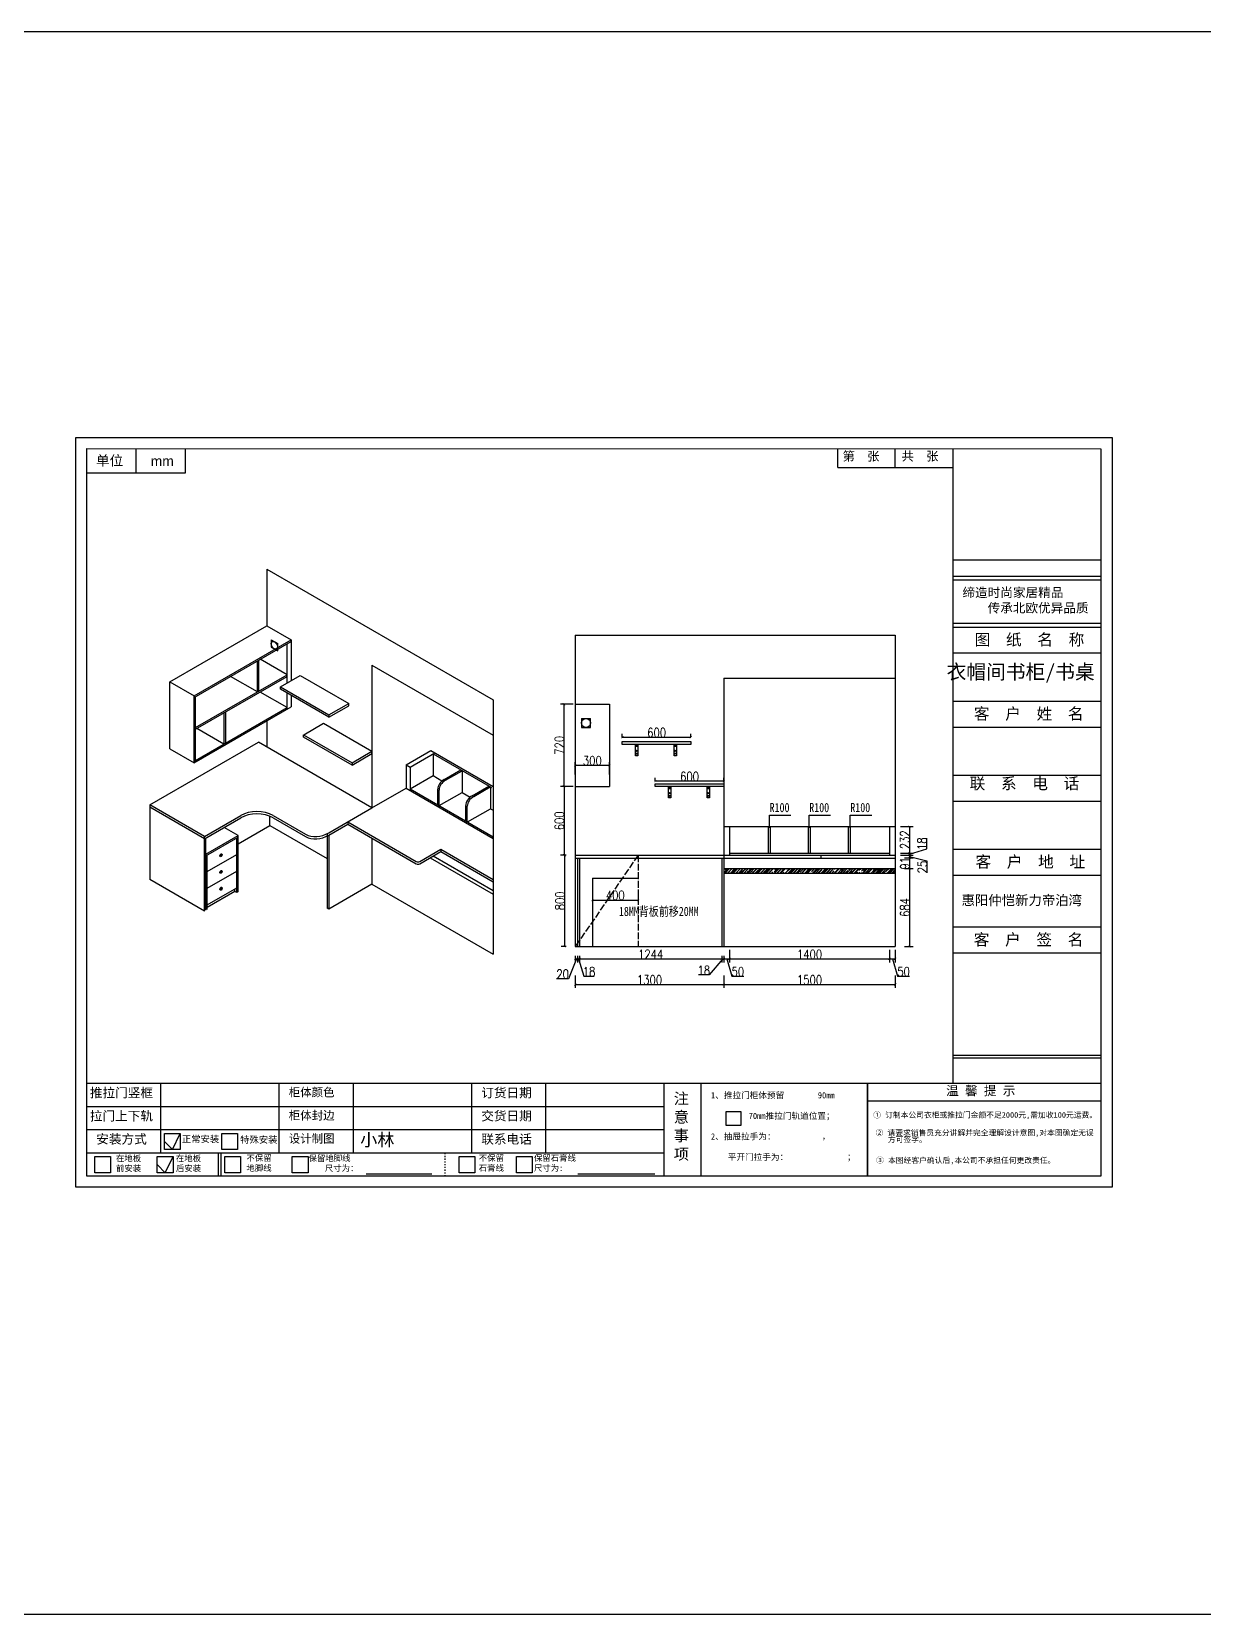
# Model space of a CAD drawing. Header units: millimetres. Extents: x 3255186 to 3429179, y -984851 to -941485.
# Drawn here: x 3349121 to 3359372, y -955326 to -941485 of the extents above; entities that cross this region are included whole.
import ezdxf

# ---------------------------------------------------------------- set-up
doc = ezdxf.new("R2010")
doc.units = ezdxf.units.MM
doc.header["$PDMODE"] = 35
doc.linetypes.add('ACAD_ISO02W100', pattern=[15, 12, -3])
doc.linetypes.add('ACAD_ISO03W100', pattern=[30, 12, -18])
doc.layers.add('块', color=7, linetype='Continuous', lineweight=30)
doc.styles.add('DIM_FONT', font='SIMPLEX.shx', dxfattribs={"width": 0.8})
doc.styles.add('ROMANS', font='romans')
doc.styles.get("Standard").update_dxf_attribs({"font": 'acaderef.shx', "bigfont": 'bigfont.shx'})
doc.styles.add('新宋体', font='', dxfattribs={"height": 80})
doc.styles.add('标注用字体', font='', dxfattribs={"height": 70})
doc.styles.get('新宋体').set_extended_font_data('NSimSun')
doc.styles.get('标注用字体').set_extended_font_data('FangSong_GB2312')
doc.dimstyles.new('ISO-25', dxfattribs={"dimtxt": 80, "dimasz": 20, "dimexe": 30, "dimexo": 80, "dimtad": 1, "dimdec": 0, "dimtxsty": 'DIM_FONT', "dimblk": 'ARCHTICK', "dimcen": 2.5, "dimadec": 0, "dimazin": 0, "dimtfac": 1, "dimtdec": 0, "dimtmove": 1, "dimatfit": 3, "dimfxl": 80, "dimfxlon": 1, "dimarcsym": 0})

# ---------------------------------------------------------------- blocks, each defined once
blk = doc.blocks.new('_ArchTick')
at = {"color": 0, "linetype": 'ByBlock', "const_width": 0.15}
blk.add_lwpolyline([(-0.5, -0.5), (0.5, 0.5)], dxfattribs=at)
blk = doc.blocks.new('*D133')
at = {"color": 0, "lineweight": -2, "ltscale": 5}
for p, q in [((3353859, -947366), (3353749, -947366)), ((3353779, -948086), (3353779, -947366)), ((3353859, -948086), (3353749, -948086))]:
    blk.add_line(p, q, dxfattribs=at)
at = {"layer": 'Defpoints', "color": 0, "ltscale": 5}
for p in [(3353779, -947366), (3354177, -947366), (3354177, -948086)]:
    blk.add_point(p, dxfattribs=at)
at = {"color": 0, "lineweight": -2, "ltscale": 5, "xscale": 20, "yscale": 20, "zscale": 20}
for p, rotation in [((3353779, -947366), 90), ((3353779, -948086), 270)]:
    blk.add_blockref('_ArchTick', p, dxfattribs=dict(at, rotation=rotation))
at = {"color": 0, "ltscale": 5, "insert": (3353739, -947726), "char_height": 80, "attachment_point": 5, "rotation": 90, "style": 'DIM_FONT'}
blk.add_mtext('720', dxfattribs=at)
blk = doc.blocks.new('*D134')
at = {"color": 0, "lineweight": -2, "ltscale": 5}
for p, q in [((3353859, -948086), (3353749, -948086)), ((3353779, -948086), (3353779, -948686)), ((3353797, -948686), (3353749, -948686))]:
    blk.add_line(p, q, dxfattribs=at)
at = {"layer": 'Defpoints', "color": 0, "ltscale": 5}
for p in [(3354177, -948086), (3353779, -948686), (3353877, -948686)]:
    blk.add_point(p, dxfattribs=at)
at = {"color": 0, "lineweight": -2, "ltscale": 5, "xscale": 20, "yscale": 20, "zscale": 20}
for p, rotation in [((3353779, -948086), 90), ((3353779, -948686), 270)]:
    blk.add_blockref('_ArchTick', p, dxfattribs=dict(at, rotation=rotation))
at = {"color": 0, "ltscale": 5, "insert": (3353739, -948386), "char_height": 80, "attachment_point": 5, "rotation": 90, "style": 'DIM_FONT'}
blk.add_mtext('600', dxfattribs=at)
blk = doc.blocks.new('*D135')
at = {"color": 0, "lineweight": -2, "ltscale": 5}
for p, q in [((3353877, -947982), (3353877, -947872)), ((3354177, -947902), (3353877, -947902)), ((3354177, -947982), (3354177, -947872))]:
    blk.add_line(p, q, dxfattribs=at)
at = {"layer": 'Defpoints', "color": 0, "ltscale": 5}
for p in [(3353877, -947902), (3353877, -948086), (3354177, -948086)]:
    blk.add_point(p, dxfattribs=at)
at = {"color": 0, "lineweight": -2, "ltscale": 5, "xscale": 20, "yscale": 20, "zscale": 20, "rotation": 180}
blk.add_blockref('_ArchTick', (3353877, -947902), dxfattribs=at)
at = {"color": 0, "lineweight": -2, "ltscale": 5, "xscale": 20, "yscale": 20, "zscale": 20}
blk.add_blockref('_ArchTick', (3354177, -947902), dxfattribs=at)
at = {"color": 0, "ltscale": 5, "insert": (3354027, -947861), "char_height": 80, "attachment_point": 5, "style": 'DIM_FONT'}
blk.add_mtext('300', dxfattribs=at)
blk = doc.blocks.new('*D136')
at = {"color": 0, "lineweight": -2, "ltscale": 5}
for p, q in [((3354289, -947655), (3354289, -947625)), ((3354289, -947655), (3354889, -947655)), ((3354889, -947655), (3354889, -947625))]:
    blk.add_line(p, q, dxfattribs=at)
at = {"layer": 'Defpoints', "color": 0, "ltscale": 5}
for p in [(3354289, -947692), (3354889, -947655), (3354889, -947692)]:
    blk.add_point(p, dxfattribs=at)
at = {"color": 0, "lineweight": -2, "ltscale": 5, "xscale": 20, "yscale": 20, "zscale": 20, "rotation": 180}
blk.add_blockref('_ArchTick', (3354289, -947655), dxfattribs=at)
at = {"color": 0, "lineweight": -2, "ltscale": 5, "xscale": 20, "yscale": 20, "zscale": 20}
blk.add_blockref('_ArchTick', (3354889, -947655), dxfattribs=at)
at = {"color": 0, "ltscale": 5, "insert": (3354589, -947614), "char_height": 80, "attachment_point": 5, "style": 'DIM_FONT'}
blk.add_mtext('600', dxfattribs=at)
blk = doc.blocks.new('*D137')
at = {"color": 0, "lineweight": -2, "ltscale": 5}
for p, q in [((3354577, -948039), (3354577, -948009)), ((3355177, -948039), (3354577, -948039)), ((3355177, -948039), (3355177, -948009))]:
    blk.add_line(p, q, dxfattribs=at)
at = {"layer": 'Defpoints', "color": 0, "ltscale": 5}
for p in [(3354577, -948039), (3354577, -948061), (3355177, -948061)]:
    blk.add_point(p, dxfattribs=at)
at = {"color": 0, "lineweight": -2, "ltscale": 5, "xscale": 20, "yscale": 20, "zscale": 20, "rotation": 180}
blk.add_blockref('_ArchTick', (3354577, -948039), dxfattribs=at)
at = {"color": 0, "lineweight": -2, "ltscale": 5, "xscale": 20, "yscale": 20, "zscale": 20}
blk.add_blockref('_ArchTick', (3355177, -948039), dxfattribs=at)
at = {"color": 0, "ltscale": 5, "insert": (3354877, -947999), "char_height": 80, "attachment_point": 5, "style": 'DIM_FONT'}
blk.add_mtext('600', dxfattribs=at)
blk = doc.blocks.new('*D138')
at = {"color": 0, "lineweight": -2, "ltscale": 5}
for p, q in [((3353797, -948686), (3353754, -948686)), ((3353784, -948686), (3353784, -949486)), ((3353797, -949486), (3353754, -949486))]:
    blk.add_line(p, q, dxfattribs=at)
at = {"layer": 'Defpoints', "color": 0, "ltscale": 5}
for p in [(3353877, -948686), (3353784, -949486), (3353877, -949486)]:
    blk.add_point(p, dxfattribs=at)
at = {"color": 0, "lineweight": -2, "ltscale": 5, "xscale": 20, "yscale": 20, "zscale": 20}
for p, rotation in [((3353784, -948686), 90), ((3353784, -949486), 270)]:
    blk.add_blockref('_ArchTick', p, dxfattribs=dict(at, rotation=rotation))
at = {"color": 0, "ltscale": 5, "insert": (3353743, -949086), "char_height": 80, "attachment_point": 5, "rotation": 90, "style": 'DIM_FONT'}
blk.add_mtext('800', dxfattribs=at)
blk = doc.blocks.new('*D139')
at = {"color": 0, "lineweight": -2, "ltscale": 5}
for p, q in [((3353887, -949594), (3353819, -949767)), ((3353877, -949566), (3353877, -949624)), ((3353877, -949594), (3353897, -949594)), ((3353897, -949566), (3353897, -949624)), ((3353819, -949767), (3353714, -949767))]:
    blk.add_line(p, q, dxfattribs=at)
at = {"layer": 'Defpoints', "color": 0, "ltscale": 5}
for p in [(3353877, -949486), (3353897, -949486), (3353897, -949594)]:
    blk.add_point(p, dxfattribs=at)
at = {"color": 0, "lineweight": -2, "ltscale": 5, "xscale": 20, "yscale": 20, "zscale": 20, "rotation": 180}
blk.add_blockref('_ArchTick', (3353877, -949594), dxfattribs=at)
at = {"color": 0, "lineweight": -2, "ltscale": 5, "xscale": 20, "yscale": 20, "zscale": 20}
blk.add_blockref('_ArchTick', (3353897, -949594), dxfattribs=at)
at = {"color": 0, "ltscale": 5, "insert": (3353767, -949727), "char_height": 80, "attachment_point": 5, "style": 'DIM_FONT'}
blk.add_mtext('20', dxfattribs=at)
blk = doc.blocks.new('*D140')
at = {"color": 0, "lineweight": -2, "ltscale": 5}
for p, q in [((3353897, -949566), (3353897, -949624)), ((3353897, -949594), (3353915, -949594)), ((3353906, -949594), (3353951, -949745)), ((3353915, -949566), (3353915, -949624)), ((3353951, -949745), (3354044, -949745))]:
    blk.add_line(p, q, dxfattribs=at)
at = {"layer": 'Defpoints', "color": 0, "ltscale": 5}
for p in [(3353897, -949486), (3353915, -949486), (3353915, -949594)]:
    blk.add_point(p, dxfattribs=at)
at = {"color": 0, "lineweight": -2, "ltscale": 5, "xscale": 20, "yscale": 20, "zscale": 20, "rotation": 180}
blk.add_blockref('_ArchTick', (3353897, -949594), dxfattribs=at)
at = {"color": 0, "lineweight": -2, "ltscale": 5, "xscale": 20, "yscale": 20, "zscale": 20}
blk.add_blockref('_ArchTick', (3353915, -949594), dxfattribs=at)
at = {"color": 0, "ltscale": 5, "insert": (3353998, -949705), "char_height": 80, "attachment_point": 5, "style": 'DIM_FONT'}
blk.add_mtext('18', dxfattribs=at)
blk = doc.blocks.new('*D141')
at = {"color": 0, "lineweight": -2, "ltscale": 5}
for p, q in [((3353915, -949566), (3353915, -949624)), ((3353915, -949594), (3355159, -949594)), ((3355159, -949566), (3355159, -949624))]:
    blk.add_line(p, q, dxfattribs=at)
at = {"layer": 'Defpoints', "color": 0, "ltscale": 5}
for p in [(3353915, -949486), (3355159, -949486), (3355159, -949594)]:
    blk.add_point(p, dxfattribs=at)
at = {"color": 0, "lineweight": -2, "ltscale": 5, "xscale": 20, "yscale": 20, "zscale": 20, "rotation": 180}
blk.add_blockref('_ArchTick', (3353915, -949594), dxfattribs=at)
at = {"color": 0, "lineweight": -2, "ltscale": 5, "xscale": 20, "yscale": 20, "zscale": 20}
blk.add_blockref('_ArchTick', (3355159, -949594), dxfattribs=at)
at = {"color": 0, "ltscale": 5, "insert": (3354537, -949554), "char_height": 80, "attachment_point": 5, "style": 'DIM_FONT'}
blk.add_mtext('1244', dxfattribs=at)
blk = doc.blocks.new('*D142')
at = {"color": 0, "lineweight": -2, "ltscale": 5}
for p, q in [((3355168, -949594), (3355048, -949734)), ((3355159, -949566), (3355159, -949624)), ((3355159, -949594), (3355177, -949594)), ((3355177, -949566), (3355177, -949624)), ((3355048, -949734), (3354956, -949734))]:
    blk.add_line(p, q, dxfattribs=at)
at = {"layer": 'Defpoints', "color": 0, "ltscale": 5}
for p in [(3355159, -949486), (3355177, -949486), (3355177, -949594)]:
    blk.add_point(p, dxfattribs=at)
at = {"color": 0, "lineweight": -2, "ltscale": 5, "xscale": 20, "yscale": 20, "zscale": 20, "rotation": 180}
blk.add_blockref('_ArchTick', (3355159, -949594), dxfattribs=at)
at = {"color": 0, "lineweight": -2, "ltscale": 5, "xscale": 20, "yscale": 20, "zscale": 20}
blk.add_blockref('_ArchTick', (3355177, -949594), dxfattribs=at)
at = {"color": 0, "ltscale": 5, "insert": (3355002, -949693), "char_height": 80, "attachment_point": 5, "style": 'DIM_FONT'}
blk.add_mtext('18', dxfattribs=at)
blk = doc.blocks.new('*D143')
at = {"color": 0, "lineweight": -2, "ltscale": 5}
for p, q in [((3355177, -949566), (3355177, -949624)), ((3355177, -949594), (3355227, -949594)), ((3355202, -949594), (3355247, -949745)), ((3355227, -949514), (3355227, -949624)), ((3355247, -949745), (3355352, -949745))]:
    blk.add_line(p, q, dxfattribs=at)
at = {"layer": 'Defpoints', "color": 0, "ltscale": 5}
for p in [(3355227, -948686), (3355177, -949486), (3355227, -949594)]:
    blk.add_point(p, dxfattribs=at)
at = {"color": 0, "lineweight": -2, "ltscale": 5, "xscale": 20, "yscale": 20, "zscale": 20, "rotation": 180}
blk.add_blockref('_ArchTick', (3355177, -949594), dxfattribs=at)
at = {"color": 0, "lineweight": -2, "ltscale": 5, "xscale": 20, "yscale": 20, "zscale": 20}
blk.add_blockref('_ArchTick', (3355227, -949594), dxfattribs=at)
at = {"color": 0, "ltscale": 5, "insert": (3355300, -949705), "char_height": 80, "attachment_point": 5, "style": 'DIM_FONT'}
blk.add_mtext('50', dxfattribs=at)
blk = doc.blocks.new('*D144')
at = {"color": 0, "lineweight": -2, "ltscale": 5}
for p, q in [((3355227, -949514), (3355227, -949624)), ((3355227, -949594), (3356627, -949594)), ((3356627, -949514), (3356627, -949624))]:
    blk.add_line(p, q, dxfattribs=at)
at = {"layer": 'Defpoints', "color": 0, "ltscale": 5}
for p in [(3355227, -948686), (3356627, -948686), (3356627, -949594)]:
    blk.add_point(p, dxfattribs=at)
at = {"color": 0, "lineweight": -2, "ltscale": 5, "xscale": 20, "yscale": 20, "zscale": 20, "rotation": 180}
blk.add_blockref('_ArchTick', (3355227, -949594), dxfattribs=at)
at = {"color": 0, "lineweight": -2, "ltscale": 5, "xscale": 20, "yscale": 20, "zscale": 20}
blk.add_blockref('_ArchTick', (3356627, -949594), dxfattribs=at)
at = {"color": 0, "ltscale": 5, "insert": (3355927, -949554), "char_height": 80, "attachment_point": 5, "style": 'DIM_FONT'}
blk.add_mtext('1400', dxfattribs=at)
blk = doc.blocks.new('*D145')
at = {"color": 0, "lineweight": -2, "ltscale": 5}
for p, q in [((3356627, -949514), (3356627, -949624)), ((3356627, -949594), (3356677, -949594)), ((3356652, -949594), (3356697, -949745)), ((3356677, -949514), (3356677, -949624)), ((3356697, -949745), (3356802, -949745))]:
    blk.add_line(p, q, dxfattribs=at)
at = {"layer": 'Defpoints', "color": 0, "ltscale": 5}
for p in [(3356627, -948686), (3356677, -948682), (3356677, -949594)]:
    blk.add_point(p, dxfattribs=at)
at = {"color": 0, "lineweight": -2, "ltscale": 5, "xscale": 20, "yscale": 20, "zscale": 20, "rotation": 180}
blk.add_blockref('_ArchTick', (3356627, -949594), dxfattribs=at)
at = {"color": 0, "lineweight": -2, "ltscale": 5, "xscale": 20, "yscale": 20, "zscale": 20}
blk.add_blockref('_ArchTick', (3356677, -949594), dxfattribs=at)
at = {"color": 0, "ltscale": 5, "insert": (3356750, -949705), "char_height": 80, "attachment_point": 5, "style": 'DIM_FONT'}
blk.add_mtext('50', dxfattribs=at)
blk = doc.blocks.new('*D146')
at = {"color": 0, "lineweight": -2, "ltscale": 5}
for p, q in [((3353877, -949738), (3353877, -949848)), ((3355177, -949738), (3355177, -949848)), ((3353877, -949818), (3355177, -949818))]:
    blk.add_line(p, q, dxfattribs=at)
at = {"layer": 'Defpoints', "color": 0, "ltscale": 5}
for p in [(3353877, -949486), (3355177, -949486), (3355177, -949818)]:
    blk.add_point(p, dxfattribs=at)
at = {"color": 0, "lineweight": -2, "ltscale": 5, "xscale": 20, "yscale": 20, "zscale": 20, "rotation": 180}
blk.add_blockref('_ArchTick', (3353877, -949818), dxfattribs=at)
at = {"color": 0, "lineweight": -2, "ltscale": 5, "xscale": 20, "yscale": 20, "zscale": 20}
blk.add_blockref('_ArchTick', (3355177, -949818), dxfattribs=at)
at = {"color": 0, "ltscale": 5, "insert": (3354527, -949777), "char_height": 80, "attachment_point": 5, "style": 'DIM_FONT'}
blk.add_mtext('1300', dxfattribs=at)
blk = doc.blocks.new('*D147')
at = {"color": 0, "lineweight": -2, "ltscale": 5}
for p, q in [((3355177, -949738), (3355177, -949848)), ((3356677, -949738), (3356677, -949848)), ((3355177, -949818), (3356677, -949818))]:
    blk.add_line(p, q, dxfattribs=at)
at = {"layer": 'Defpoints', "color": 0, "ltscale": 5}
for p in [(3355177, -949486), (3356677, -949486), (3356677, -949818)]:
    blk.add_point(p, dxfattribs=at)
at = {"color": 0, "lineweight": -2, "ltscale": 5, "xscale": 20, "yscale": 20, "zscale": 20, "rotation": 180}
blk.add_blockref('_ArchTick', (3355177, -949818), dxfattribs=at)
at = {"color": 0, "lineweight": -2, "ltscale": 5, "xscale": 20, "yscale": 20, "zscale": 20}
blk.add_blockref('_ArchTick', (3356677, -949818), dxfattribs=at)
at = {"color": 0, "ltscale": 5, "insert": (3355927, -949777), "char_height": 80, "attachment_point": 5, "style": 'DIM_FONT'}
blk.add_mtext('1500', dxfattribs=at)
blk = doc.blocks.new('*D148')
at = {"color": 0, "lineweight": -2, "ltscale": 5}
for p, q in [((3356722, -948436), (3356832, -948436)), ((3356802, -948436), (3356802, -948668)), ((3356722, -948668), (3356832, -948668))]:
    blk.add_line(p, q, dxfattribs=at)
at = {"layer": 'Defpoints', "color": 0, "ltscale": 5}
for p in [(3356268, -948436), (3356268, -948668), (3356802, -948668)]:
    blk.add_point(p, dxfattribs=at)
at = {"color": 0, "lineweight": -2, "ltscale": 5, "xscale": 20, "yscale": 20, "zscale": 20}
for p, rotation in [((3356802, -948436), 90), ((3356802, -948668), 270)]:
    blk.add_blockref('_ArchTick', p, dxfattribs=dict(at, rotation=rotation))
at = {"color": 0, "ltscale": 5, "insert": (3356761, -948552), "char_height": 80, "attachment_point": 5, "rotation": 90, "style": 'DIM_FONT'}
blk.add_mtext('232', dxfattribs=at)
blk = doc.blocks.new('*D149')
at = {"color": 0, "lineweight": -2, "ltscale": 5}
for p, q in [((3356722, -948668), (3356832, -948668)), ((3356802, -948677), (3356953, -948632)), ((3356802, -948668), (3356802, -948686)), ((3356953, -948632), (3356953, -948539)), ((3356722, -948686), (3356832, -948686))]:
    blk.add_line(p, q, dxfattribs=at)
at = {"layer": 'Defpoints', "color": 0, "ltscale": 5}
for p in [(3356627, -948668), (3356627, -948686), (3356802, -948686)]:
    blk.add_point(p, dxfattribs=at)
at = {"color": 0, "lineweight": -2, "ltscale": 5, "xscale": 20, "yscale": 20, "zscale": 20}
for p, rotation in [((3356802, -948668), 90), ((3356802, -948686), 270)]:
    blk.add_blockref('_ArchTick', p, dxfattribs=dict(at, rotation=rotation))
at = {"color": 0, "ltscale": 5, "insert": (3356912, -948586), "char_height": 80, "attachment_point": 5, "rotation": 90, "style": 'DIM_FONT'}
blk.add_mtext('18', dxfattribs=at)
blk = doc.blocks.new('*D150')
at = {"color": 0, "lineweight": -2, "ltscale": 5}
for p, q in [((3356722, -948686), (3356832, -948686)), ((3356757, -948711), (3356832, -948711)), ((3356802, -948686), (3356802, -948711)), ((3356802, -948699), (3356954, -948737)), ((3356954, -948737), (3356954, -948842))]:
    blk.add_line(p, q, dxfattribs=at)
at = {"layer": 'Defpoints', "color": 0, "ltscale": 5}
for p in [(3356627, -948686), (3356677, -948711), (3356802, -948711)]:
    blk.add_point(p, dxfattribs=at)
at = {"color": 0, "lineweight": -2, "ltscale": 5, "xscale": 20, "yscale": 20, "zscale": 20}
for p, rotation in [((3356802, -948686), 90), ((3356802, -948711), 270)]:
    blk.add_blockref('_ArchTick', p, dxfattribs=dict(at, rotation=rotation))
at = {"color": 0, "ltscale": 5, "insert": (3356913, -948790), "char_height": 80, "attachment_point": 5, "rotation": 90, "style": 'DIM_FONT'}
blk.add_mtext('25', dxfattribs=at)
blk = doc.blocks.new('*D151')
at = {"color": 0, "lineweight": -2, "ltscale": 5}
for p, q in [((3356757, -948711), (3356832, -948711)), ((3356757, -948802), (3356832, -948802)), ((3356802, -948711), (3356802, -948802))]:
    blk.add_line(p, q, dxfattribs=at)
at = {"layer": 'Defpoints', "color": 0, "ltscale": 5}
for p in [(3356677, -948711), (3356677, -948802), (3356802, -948802)]:
    blk.add_point(p, dxfattribs=at)
at = {"color": 0, "lineweight": -2, "ltscale": 5, "xscale": 20, "yscale": 20, "zscale": 20}
for p, rotation in [((3356802, -948711), 90), ((3356802, -948802), 270)]:
    blk.add_blockref('_ArchTick', p, dxfattribs=dict(at, rotation=rotation))
at = {"color": 0, "ltscale": 5, "insert": (3356761, -948757), "char_height": 80, "attachment_point": 5, "rotation": 90, "style": 'DIM_FONT'}
blk.add_mtext('91', dxfattribs=at)
blk = doc.blocks.new('*D152')
at = {"color": 0, "lineweight": -2, "ltscale": 5}
for p, q in [((3356757, -948802), (3356832, -948802)), ((3356802, -948802), (3356802, -949486)), ((3356757, -949486), (3356832, -949486))]:
    blk.add_line(p, q, dxfattribs=at)
at = {"layer": 'Defpoints', "color": 0, "ltscale": 5}
for p in [(3356677, -948802), (3356677, -949486), (3356802, -949486)]:
    blk.add_point(p, dxfattribs=at)
at = {"color": 0, "lineweight": -2, "ltscale": 5, "xscale": 20, "yscale": 20, "zscale": 20}
for p, rotation in [((3356802, -948802), 90), ((3356802, -949486), 270)]:
    blk.add_blockref('_ArchTick', p, dxfattribs=dict(at, rotation=rotation))
at = {"color": 0, "ltscale": 5, "insert": (3356761, -949144), "char_height": 80, "attachment_point": 5, "rotation": 90, "style": 'DIM_FONT'}
blk.add_mtext('684', dxfattribs=at)
blk = doc.blocks.new('*D409')
at = {"color": 0, "lineweight": -2, "ltscale": 5}
for p, q in [((3374459, -946810), (3374489, -946810)), ((3374459, -946810), (3374459, -947410)), ((3374379, -947410), (3374489, -947410))]:
    blk.add_line(p, q, dxfattribs=at)
at = {"layer": 'Defpoints', "color": 0, "ltscale": 5}
for p in [(3374430, -946810), (3292697, -947410), (3374459, -947410)]:
    blk.add_point(p, dxfattribs=at)
at = {"color": 0, "lineweight": -2, "ltscale": 5, "xscale": 20, "yscale": 20, "zscale": 20}
for p, rotation in [((3374459, -946810), 90), ((3374459, -947410), 270)]:
    blk.add_blockref('_ArchTick', p, dxfattribs=dict(at, rotation=rotation))
at = {"color": 0, "ltscale": 5, "insert": (3374418, -947110), "char_height": 80, "attachment_point": 5, "rotation": 90, "style": 'DIM_FONT'}
blk.add_mtext('600', dxfattribs=at)
blk = doc.blocks.new('M')
for p, q in [((7224, 24106), (7224, 32333)), ((7224, 32333), (18599, 32332)), ((18599, 32332), (18599, 24106)), ((7346, 24228), (7345, 32211)), ((7345, 32211), (18477, 32210)), ((7886, 31941), (7886, 32211)), ((8426, 32211), (8426, 31941)), ((15589, 32004), (15589, 32211)), ((16220, 32004), (16220, 32211)), ((16852, 32210), (16852, 25243)), ((18477, 32210), (18477, 24228)), ((15589, 32004), (16852, 32004)), ((8426, 31941), (7345, 31941)), ((16852, 30991), (18477, 30991)), ((16852, 30810), (18477, 30810)), ((16852, 30770), (18477, 30770)), ((16852, 30294), (18477, 30294)), ((16852, 30253), (18477, 30253)), ((16852, 29969), (18477, 29969)), ((16852, 29440), (18477, 29440)), ((16852, 29156), (18477, 29156)), ((16852, 28628), (18477, 28628)), ((16852, 28343), (18477, 28343)), ((16852, 27815), (18477, 27815)), ((16852, 27531), (18477, 27531)), ((16852, 26962), (18477, 26962)), ((16852, 26677), (18477, 26677)), ((16852, 25557), (18477, 25557)), ((16852, 25527), (18477, 25527)), ((18477, 25243), (7346, 25243)), ((8159, 24482), (8159, 25243)), ((9459, 24482), (9459, 25243)), ((10272, 24482), (10272, 25243)), ((11572, 24482), (11572, 25243)), ((12385, 24482), (12385, 25243)), ((13685, 24228), (13685, 25243)), ((14091, 24228), (14091, 25243)), ((15913, 25243), (15913, 24232)), ((15916, 25243), (15916, 24232)), ((18477, 25050), (15913, 25050)), ((13685, 24989), (7346, 24989)), ((13685, 24736), (7346, 24736)), ((13685, 24482), (7346, 24482)), ((8792, 24228), (8792, 24482)), ((8819, 24228), (8819, 24482)), ((18477, 24228), (7346, 24228)), ((10414, 24254), (11133, 24254)), ((12734, 24254), (13581, 24254)), ((18599, 24106), (7224, 24106))]:
    blk.add_line(p, q)
at = {"color": 0, "ltscale": 5}
for p, q in [((8286, 24520), (8372, 24696)), ((8199, 24608), (8286, 24520)), ((8121, 24354), (8207, 24266)), ((8207, 24266), (8294, 24442))]:
    blk.add_line(p, q, dxfattribs=at)
at = {"linetype": 'ACAD_ISO03W100'}
blk.add_line((11279, 24228), (11279, 24482), dxfattribs=at)
at = {"lineweight": 25}
for points in [[(7434, 24442), (7607, 24442), (7607, 24266), (7434, 24266)], [(8120, 24442), (8293, 24442), (8293, 24266), (8120, 24266)], [(8861, 24442), (9034, 24442), (9034, 24266), (8861, 24266)], [(9601, 24442), (9774, 24442), (9774, 24266), (9601, 24266)], [(11433, 24442), (11606, 24442), (11606, 24266), (11433, 24266)], [(12062, 24442), (12235, 24442), (12235, 24266), (12062, 24266)]]:
    blk.add_lwpolyline(points, close=True, dxfattribs=at)
at = {"layer": '块'}
blk.add_lwpolyline([(14364, 24939), (14524, 24939), (14524, 24783), (14364, 24783)], close=True, dxfattribs=at)
at = {"layer": '块', "lineweight": 25}
for points in [[(8199, 24696), (8372, 24696), (8372, 24520), (8199, 24520)], [(8828, 24696), (9001, 24696), (9001, 24520), (8828, 24520)]]:
    blk.add_lwpolyline(points, close=True, dxfattribs=at)
at = {"char_height": 109.1, "attachment_point": 5}
for s, insert in [('{\\fSimSun|b0|i0|c134|p54;单位}', (7596, 32074)), ('{\\fArial|b0|i0|c0|p32;mm}', (8174, 32074))]:
    blk.add_mtext(s, dxfattribs=dict(at, insert=insert))
at = {"attachment_point": 1}
for s, insert, char_height, width in [('{\\fSimSun|b0|i0|c134|p54;第  张}', (15641, 32177), 99.06, 2286.9), ('{\\fSimSun|b0|i0|c134|p54;共  张}', (16289, 32178), 99.06, 2286.9), ('{\\fSimSun|b0|i0|c134|p2;缔造时尚家居精品\\P    传承北欧优异品质}', (16957, 30683), 101.58, 1676.49), ('{\\fSimSun|b0|i0|c134|p54;推拉门竖框}', (7380, 25194), 101.58, 748), ('{\\fSimSun|b0|i0|c134|p54;订货日期}', (11676, 25194), 101.58, 567.91), ('{\\fSimSun|b0|i0|c134|p54;温 馨 提 示}', (16777, 25217), 101.58, 2345.16), ('{\\fSimHei|b0|i0|c134|p2;注意事项}', (13789, 25141), 121.9, 119.08), ('{\\fSimSun|b0|i0|c134|p54;拉门上下轨}', (7380, 24940), 101.58, 748), ('{\\fSimSun|b0|i0|c134|p54;交货日期}', (11676, 24940), 101.58, 567.91), ('{\\fSimSun|b0|i0|c134|p54;安装方式}', (7450, 24686), 101.58, 567.91), ('{\\fSimSun|b0|i0|c134|p54;正常安装}', (8390, 24672), 73.14, 538.56), ('{\\fSimSun|b0|i0|c134|p54;特殊安装}', (9029, 24665), 73.14, 538.56), ('{\\fSimSun|b0|i0|c134|p54;联系电话}', (11676, 24686), 101.58, 567.91), ('{\\fSimSun|b0|i0|c134|p54;在地板\\P前安装}', (7666, 24456), 65.83, 645.46), ('{\\fSimSun|b0|i0|c134|p54;在地板\\P后安装}', (8324, 24456), 65.83, 645.46), ('{\\fSimSun|b0|i0|c134|p54;不保留\\P地脚线}', (9098, 24460), 65.83, 645.46), ('{\\fSimSun|b0|i0|c134|p54;保留地脚线\\P    尺寸为：}', (9780, 24458), 65.83, 801.54), ('{\\fSimSun|b0|i0|c134|p54;不保留\\P\\fSimSun|b0|i0|c134|p2;石膏线}', (11648, 24460), 65.83, 645.46), ('{\\fSimSun|b0|i0|c134|p54;保留\\fSimSun|b0|i0|c134|p2;石膏线\\P尺寸为:}', (12254, 24460), 65.83, 645.46)]:
    blk.add_mtext(s, dxfattribs=dict(at, insert=insert, char_height=char_height, width=width))
for s, insert, char_height, width, style in [('图  纸  名  称', (17091, 30178), 126.2, 1414.86, '新宋体'), ('客  户  姓  名', (17083, 29365), 126.2, 1414.86, '新宋体'), ('联  系  电  话', (17036, 28600), 126.2, 1756.25, '新宋体'), ('客  户  地  址', (17100, 27740), 126.2, 1414.86, '新宋体'), ('客  户  签  名', (17081, 26887), 126.2, 1414.86, '新宋体'), ('柜体颜色  ', (9563, 25194), 92.1, 1815.91, '新宋体'), ('{\\fSimSun|b0|i0|c134|p2;1、推拉门柜体预留        90mm           \\P       \\P         70mm推拉门轨道位置；\\P\\P2、抽屉拉手为：\\L           \\l，\\P   \\P    平开门拉手为：\\L              \\l；\\P               }', (14197, 25149), 67.72, 4207.93, '标注用字体'), ('{\\fSimSun|b0|i0|c134|p54;柜体封边}', (9563, 24940), 92.1, 1815.91, '新宋体'), ('{\\fSimSun|b0|i0|c134|p54;设计制图}', (9563, 24686), 92.1, 1815.91, '新宋体')]:
    blk.add_mtext(s, dxfattribs=dict(at, insert=insert, char_height=char_height, width=width, style=style))
at = {"char_height": 101.55, "attachment_point": 1, "style": 'ROMANS'}
for s, insert in [('{\\fSimSun|b0|i0|c134|p2;\\H0.8x;     \\H0.75x;    ① 订制本公司衣柜或推拉门金额不足2000元,需加收100元运费。\\P        }', (15519, 24930)), ('{\\fSimSun|b0|i0|c134|p2;\\P\\H0.6x;        \u3000 ② 请要求销售员充分讲解并完全理解设计意图,对本图确定无误}', (15508, 24904)), ('{\\fSimSun|b0|i0|c134|p2;\\P\\H0.6x;\\P           方可签字。}', (15638, 24931)), ('{\\fSimSun|b0|i0|c134|p2;\\P\\H0.6x;           ③ 本图经客户确认后,本公司不承担任何更改责任。}', (15508, 24602))]:
    blk.add_mtext(s, dxfattribs=dict(at, insert=insert))
blk = doc.blocks.new('*D489')
at = {"color": 0, "lineweight": -2, "ltscale": 5}
for p, q in [((3354027, -949011), (3354027, -949109)), ((3354027, -949079), (3354427, -949079)), ((3354427, -949011), (3354427, -949109))]:
    blk.add_line(p, q, dxfattribs=at)
at = {"layer": 'Defpoints', "color": 0, "ltscale": 5}
for p in [(3354027, -948931), (3354427, -948931), (3354427, -949079)]:
    blk.add_point(p, dxfattribs=at)
at = {"color": 0, "lineweight": -2, "ltscale": 5, "xscale": 20, "yscale": 20, "zscale": 20, "rotation": 180}
blk.add_blockref('_ArchTick', (3354027, -949079), dxfattribs=at)
at = {"color": 0, "lineweight": -2, "ltscale": 5, "xscale": 20, "yscale": 20, "zscale": 20}
blk.add_blockref('_ArchTick', (3354427, -949079), dxfattribs=at)
at = {"color": 0, "ltscale": 5, "insert": (3354227, -949038), "char_height": 80, "attachment_point": 5, "style": 'DIM_FONT'}
blk.add_mtext('400', dxfattribs=at)

msp = doc.modelspace()

# ---------------------------------------------------------------- hatches: boundary and pattern name
at = {"ltscale": 5}
h = msp.add_hatch(dxfattribs=at)
h.set_pattern_fill('AR-RROOF', color=2, angle=45, style=0)
h.set_pattern_definition([(45, (82222.74, -39939.86), (21.5526147, 57.47363917), [381, -50.8, 127, -25.4]), (45, (82237.646, -39906.993), (-41.84799352, 5.92696904), [76.2, -8.382, 152.4, -19.05]), (45, (82216.453, -39915.614), (81.36112046, 105.42820686), [203.2, -35.56, 101.6, -25.4])])
h.paths.add_polyline_path([(3355176.9, -948802.4), (3355176.9, -948842.4), (3356676.9, -948842.4), (3356676.9, -948802.4)])

# ---------------------------------------------------------------- linework, layer by layer
at = {"ltscale": 5, "extrusion": (-0.707107, -0.408248, 0.57735)}
for p, q in [((3351179.5, -946185.6, 10049.5), (3353159.4, -947328.7, 11666.1)), ((3351179.5, -946185.6, 10049.5), (3351179.5, -946679.6, 9700.3)), ((3351179.5, -946679.6, 9700.3), (3351391.6, -946802, 9873.5)), ((3351391.6, -946802, 9873.5), (3351391.6, -947159.6, 9620.7)), ((3352098.7, -947025, 10581.9), (3353159.4, -947637.3, 11447.9)), ((3352098.7, -947025, 10581.9), (3352098.7, -948273.4, 9699.1)), ((3350330.9, -947169.5, 10393.1), (3350543.1, -947291.9, 10566.3)), ((3351391.6, -947288.6, 9529.4), (3351391.6, -947389.9, 9457.8)), ((3353159.4, -947328.7, 11666.1), (3353159.4, -949553.6, 10092.9)), ((3351179.5, -947512.4, 9111.4), (3351179.5, -947742.7, 8948.5)), ((3350330.9, -947757.4, 9977.4), (3350543.1, -947879.8, 10150.6)), ((3352397.5, -947896.8, 9822.7), (3352432.8, -947917.2, 9851.5)), ((3352397.5, -947896.8, 9822.7), (3352397.5, -948100.9, 9678.3)), ((3352432.8, -947917.2, 9851.5), (3352432.8, -948121.3, 9707.2)), ((3352432.8, -948106.6, 9717.6), (3353159.4, -948526.1, 10310.8)), ((3351233.5, -948338.5, 9371.2), (3351518, -948502.8, 9603.5)), ((3351233.5, -948358.9, 9356.7), (3351518, -948523.2, 9589)), ((3351206.3, -948426.1, 8498.2), (3351706.4, -948714.7, 8906.5)), ((3351886.8, -948395.7, 9678.3), (3352486.8, -948742.1, 10168.2)), ((3351886.8, -948416.1, 9663.9), (3352486.8, -948762.6, 10153.8)), ((3352098.7, -948538.5, 9511.6), (3352098.7, -948941.3, 9226.8)), ((3352699.8, -948635.1, 10179.5), (3353159.4, -948900.4, 10554.7)), ((3352699.8, -948655.5, 10165), (3353159.4, -948920.9, 10540.3)), ((3352607.1, -948709, 10013.8), (3353159.4, -949027.8, 10464.7)), ((3352635.4, -948692.6, 10059.9), (3353159.4, -948995.2, 10487.8)), ((3352098.7, -948941.3, 9226.8), (3353159.4, -949553.6, 10092.9))]:
    msp.add_line(p, q, dxfattribs=at)
at = {"ltscale": 5, "extrusion": (0.707107, -0.408248, 0.57735)}
for p, q in [((3350330.9, -947169.5, 10393.1), (3351179.5, -946679.6, 9700.3)), ((3350543.1, -947291.9, 10566.3), (3351391.6, -946802, 9873.5)), ((3350543.1, -947306.6, 10555.9), (3351391.6, -946816.7, 9863.1)), ((3351356.3, -947180, 9649.5), (3351356.3, -946837.2, 9891.9)), ((3351096, -947259.3, 9912.1), (3351096, -946987.4, 10104.4)), ((3351108.8, -947251.9, 9901.7), (3351108.8, -946980, 10094)), ((3350330.9, -947757.4, 9977.4), (3350330.9, -947169.5, 10393.1)), ((3351356.3, -947410.3, 9486.6), (3351356.3, -947268.2, 9587.1)), ((3350543.1, -947879.8, 10150.6), (3350543.1, -947291.9, 10566.3)), ((3350543.1, -947879.8, 10150.6), (3351391.6, -947389.9, 9457.8)), ((3350555.8, -947872.5, 10140.2), (3350555.8, -947299.3, 10545.5)), ((3350555.8, -947857.8, 10150.6), (3351356.3, -947395.6, 9497)), ((3350632.4, -948522.2, 9631), (3350950.6, -948338.5, 9371.2)), ((3350632.4, -948542.7, 9616.5), (3350950.6, -948358.9, 9356.7)), ((3350632.4, -949175.4, 9169.1), (3350632.4, -948522.2, 9631)), ((3350645.2, -948678.2, 9505.1), (3350928, -948514.9, 9274.2)), ((3350645.2, -948692.9, 9494.7), (3350928, -948529.6, 9263.8)), ((3350928, -949004.8, 8927.8), (3350928, -948514.9, 9274.2)), ((3350645.2, -949168.1, 9158.7), (3350645.2, -948535.3, 9606.1)), ((3350915.3, -949012.1, 8938.2), (3350915.3, -948536.9, 9274.2)), ((3350657.9, -948830.3, 9381.9), (3350915.3, -948681.7, 9171.8)), ((3350657.9, -949160.7, 9148.3), (3350657.9, -948685.5, 9484.3)), ((3350657.9, -948975.1, 9279.6), (3350915.3, -948826.5, 9069.4)), ((3350657.9, -949119.9, 9177.2), (3350915.3, -948971.3, 8967))]:
    msp.add_line(p, q, dxfattribs=at)
at = {"color": 1, "ltscale": 5, "extrusion": (-0.707107, -0.408248, 0.57735)}
for p, q in [((3351217.4, -946802.6, 9659.7), (3351273.9, -946835.3, 9705.9)), ((3351217.4, -946802.6, 9659.7), (3351217.4, -946867.9, 9613.5)), ((3351217.4, -946867.9, 9613.5), (3351273.9, -946900.6, 9659.7)), ((3351273.9, -946900.6, 9659.7), (3351273.9, -946835.3, 9705.9))]:
    msp.add_line(p, q, dxfattribs=at)
at = {"ltscale": 5}
for p, q in [((3353876.9, -946761.4), (3356676.9, -946761.4)), ((3353876.9, -946761.4), (3353876.9, -949486.4)), ((3356676.9, -946761.4), (3356676.9, -949486.4)), ((3351356.3, -947109.1, 9699.7), (3351120.8, -946973.1, 9699.7)), ((3351096, -947259.3, 9912.1), (3350860.6, -947123.3, 9912.1)), ((3351297.5, -947213.9, 9749.8), (3351470.7, -947113.9, 9749.8)), ((3351470.7, -947113.9, 9749.8), (3351895, -947358.8, 9749.8)), ((3355176.9, -947139.4), (3356676.9, -947139.4)), ((3355176.9, -947139.4), (3355176.9, -948842.4)), ((3351356.3, -947395.6, 9497), (3351120.8, -947259.7, 9497)), ((3351721.8, -947458.8, 10096.2), (3351895, -947358.8, 10096.2)), ((3351721.8, -947479.3, 10081.8), (3351895, -947379.3, 10081.8)), ((3351895, -947379.3, 10081.8), (3351895, -947358.8, 10081.8)), ((3353876.9, -947366.4), (3354176.9, -947366.4)), ((3354176.9, -947366.4), (3354176.9, -948086.4)), ((3351501.2, -947632.8, 9703.1), (3351674.4, -947532.8, 9703.1)), ((3351674.4, -947532.8, 9703.1), (3352098.7, -947777.8, 9703.1)), ((3350156.1, -948247.2, 9631), (3351104.8, -947699.5, 9631)), ((3350803.3, -947714.9, 9948.5), (3350567.8, -947578.9, 9948.5)), ((3352098.7, -948273.4, 9678.3), (3351104.8, -947699.5, 9678.3)), ((3351925.5, -947877.8, 10049.5), (3352098.7, -947777.8, 10049.5)), ((3351925.5, -947898.2, 10035.1), (3352098.7, -947798.2, 10035.1)), ((3352098.7, -947798.2, 10035.1), (3352098.7, -947777.8, 10035.1)), ((3352397.5, -947896.8, 9822.7), (3352614, -947771.8, 9822.7)), ((3352432.8, -947917.2, 9851.5), (3352649.4, -947792.2, 9851.5)), ((3352614, -947771.8, 9822.7), (3353159.4, -948086.6, 9822.7)), ((3352633.8, -947801.2, 9822.7), (3353143.8, -948095.6, 9822.7)), ((3352633.8, -947801.2, 9822.7), (3352633.8, -947990.6, 9717.6)), ((3352730.1, -948024, 10048.4), (3352874.9, -947940.4, 10048.4)), ((3352742.8, -948031.3, 10058.8), (3352887.6, -947947.7, 10058.8)), ((3352887.6, -947947.7, 10029.9), (3352887.6, -948137.2, 9924.8)), ((3352098.7, -948273.4, 9678.3), (3352397.5, -948100.9, 9678.3)), ((3352397.5, -948100.9, 9678.3), (3353159.4, -948540.7, 9678.3)), ((3352432.8, -948106.6, 9717.6), (3352633.8, -947990.6, 9717.6)), ((3352633.8, -947990.6, 9717.6), (3352710.8, -948035.1, 9717.6)), ((3352976.4, -948166.2, 10457.7), (3353121.2, -948082.6, 10457.7)), ((3352989.2, -948173.5, 10468.1), (3353133.9, -948089.9, 10468.1)), ((3353135.1, -948090.6, 10232), (3353135.1, -948280, 10126.9)), ((3353876.9, -948086.4), (3354176.9, -948086.4)), ((3350632.4, -948522.2, 9631), (3350156.1, -948247.2, 9631)), ((3350156.1, -948247.2, 9631), (3350156.1, -948900.4, 9631)), ((3352686.7, -948253.2, 9924.8), (3352887.6, -948137.2, 9924.8)), ((3352887.6, -948137.2, 9717.6), (3352958.9, -948178.3, 9717.6)), ((3350632.4, -948542.7, 9616.5), (3350156.1, -948267.7, 9616.5)), ((3351206.3, -948426.1, 8498.2), (3351206.3, -948345.8, 8498.2)), ((3351721.9, -948490.9, 9678.3), (3352098.7, -948273.4, 9678.3)), ((3352934.2, -948396, 10126.9), (3353135.1, -948280, 10126.9)), ((3353135.1, -948280, 9717.6), (3353159.4, -948294.1, 9717.6)), ((3350928, -948514.9, 9274.2), (3350804.3, -948443.5, 9274.2)), ((3350928, -948586.8, 8498.2), (3351206.3, -948426.1, 8498.2)), ((3351706.4, -948502.3, 9663.9), (3351706.4, -949149.8, 9663.9)), ((3351721.9, -948511.3, 9663.9), (3351886.8, -948416.1, 9663.9)), ((3351721.9, -948511.3, 9663.9), (3351721.9, -949158.8, 9663.9)), ((3351886.8, -948395.7, 9678.3), (3351886.8, -948416.1, 9663.9)), ((3355176.9, -948436.4), (3356676.9, -948436.4)), ((3355226.9, -948436.4), (3355226.9, -948686.4)), ((3355567.9, -948668.4), (3355567.9, -948436.4)), ((3355585.9, -948668.4), (3355585.9, -948436.4)), ((3355917.9, -948668.4), (3355917.9, -948436.4)), ((3355935.9, -948668.4), (3355935.9, -948436.4)), ((3356267.9, -948668.4), (3356267.9, -948436.4)), ((3356285.9, -948668.4), (3356285.9, -948436.4)), ((3356626.9, -948436.4), (3356626.9, -948686.4)), ((3352517.4, -948740.4, 10179.5), (3352699.8, -948635.1, 10179.5)), ((3352517.4, -948760.8, 10165), (3352699.8, -948655.5, 10165)), ((3352699.8, -948635.1, 10179.5), (3352699.8, -948655.5, 10165)), ((3355226.9, -948668.4), (3356626.9, -948668.4)), ((3353876.9, -948686.4), (3356676.9, -948686.4)), ((3353876.9, -948711.4), (3356676.9, -948711.4)), ((3353896.9, -948711.4), (3353896.9, -949486.4)), ((3353914.9, -948711.4), (3353914.9, -949486.4)), ((3355158.9, -948711.4), (3355158.9, -949486.4)), ((3355176.9, -948711.4), (3355176.9, -949486.4)), ((3355176.9, -948802.4), (3356676.9, -948802.4)), ((3356026.9, -948686.4), (3356026.9, -948711.4)), ((3350632.4, -949175.4, 9169.1), (3350156.1, -948900.4, 9169.1)), ((3352098.7, -948941.3, 9226.8), (3351721.9, -949158.8, 9226.8)), ((3354026.9, -948886.4), (3354426.9, -948886.4)), ((3354026.9, -948886.4), (3354026.9, -949486.4)), ((3355176.9, -948842.4), (3356676.9, -948842.4)), ((3350899.7, -949003.1, 8938.2), (3350657.9, -949142.7, 8938.2)), ((3350899.7, -949003.1, 8938.2), (3350899.7, -948980.3, 8938.2)), ((3350915.3, -949012.1, 8938.2), (3350899.7, -949003.1, 8938.2)), ((3350928, -949004.8, 8927.8), (3350915.3, -949012.1, 8938.2)), ((3351721.9, -949158.8, 9226.8), (3351706.4, -949149.8, 9663.9)), ((3353876.9, -949486.4), (3356676.9, -949486.4))]:
    msp.add_line(p, q, dxfattribs=at)
at = {"extrusion": (0.707107, -0.408248, 0.57735)}
for p, q in [((3350555.8, -947571.2, 10353.2), (3351356.3, -947109.1, 9699.7)), ((3350555.8, -947585.9, 10342.8), (3351356.3, -947123.7, 9689.3)), ((3350803.3, -947443, 10140.8), (3350803.3, -947714.9, 9948.5)), ((3350816, -947435.7, 10130.4), (3350816, -947707.5, 9938.1))]:
    msp.add_line(p, q, dxfattribs=at)
at = {"color": 1, "ltscale": 5}
for p, q in [((3353930.5, -947490.3), (3354010.5, -947490.3)), ((3353930.5, -947490.3), (3353930.5, -947570.3)), ((3354010.5, -947570.3), (3354010.5, -947490.3)), ((3353930.5, -947570.3), (3354010.5, -947570.3))]:
    msp.add_line(p, q, dxfattribs=at)
for p, q in [((3352674, -948245.8, 9914.4), (3352674, -948109.3, 10011)), ((3352686.7, -948253.2, 9924.8), (3352686.7, -948116.7, 10021.4)), ((3352920.3, -948388, 10323.8), (3352920.3, -948251.5, 10420.3)), ((3352933, -948395.4, 10334.2), (3352933, -948258.9, 10430.7))]:
    msp.add_line(p, q)
at = {"color": 252, "linetype": 'ACAD_ISO02W100', "ltscale": 5}
for q in [(3353876.9, -949486.4), (3354426.9, -949486.4)]:
    msp.add_line((3354426.9, -948686.4), q, dxfattribs=at)
at = {"color": 6, "ltscale": 5}
msp.add_lwpolyline([(3255352.8, -941484.6), (3429179.2, -941484.6), (3429179.2, -955325.7), (3255352.8, -955325.7)], close=True, dxfattribs=at)
at = {"ltscale": 5, "extrusion": (-0.707107, -0.408248, 0.57735), "elevation": -1977397.7}
for points in [[(2495960, 1410172.3), (2496384.3, 1410596.6), (2496402, 1410578.9), (2495977.7, 1410154.7)], [(2496424.7, 1410115.2), (2496849, 1410539.4), (2496866.7, 1410521.8), (2496442.4, 1410097.5)]]:
    msp.add_lwpolyline(points, close=True, dxfattribs=at)
at = {"ltscale": 5}
for points in [[(3354288.8, -947692.4), (3354888.8, -947692.4), (3354888.8, -947717.4), (3354288.8, -947717.4)], [(3354404, -947717.4), (3354424, -947717.4), (3354424, -947817.4), (3354404, -947817.4)], [(3354742.3, -947717.4), (3354762.3, -947717.4), (3354762.3, -947817.4), (3354742.3, -947817.4)], [(3354576.9, -948061.4), (3355176.9, -948061.4), (3355176.9, -948086.4), (3354576.9, -948086.4)], [(3354692.1, -948086.4), (3354712.1, -948086.4), (3354712.1, -948186.4), (3354692.1, -948186.4)], [(3355030.4, -948086.4), (3355050.4, -948086.4), (3355050.4, -948186.4), (3355030.4, -948186.4)]]:
    msp.add_lwpolyline(points, close=True, dxfattribs=at)
for points in [[(3354424, -947727.4), (3354404, -947727.4)], [(3354424, -947737.4), (3354404, -947737.4)], [(3354762.3, -947727.4), (3354742.3, -947727.4)], [(3354762.3, -947737.4), (3354742.3, -947737.4)], [(3354712.1, -948096.4), (3354692.1, -948096.4)], [(3354712.1, -948106.4), (3354692.1, -948106.4)], [(3355050.4, -948096.4), (3355030.4, -948096.4)], [(3355050.4, -948106.4), (3355030.4, -948106.4)]]:
    msp.add_lwpolyline(points, dxfattribs=at)
at = {"color": 1, "ltscale": 5, "extrusion": (-0.707107, -0.408248, 0.57735)}
msp.add_circle((2495620.4, 1410177.4, -1977561), 40, dxfattribs=at)
at = {"color": 1, "ltscale": 5}
msp.add_circle((3353970.5, -947530.3), 40, dxfattribs=at)
at = {"ltscale": 5}
for centre in [(3354413.9, -947774.5), (3354413.9, -947798.4), (3354752.1, -947774.5), (3354752.1, -947798.4), (3354702, -948143.5), (3354702, -948167.4), (3355040.3, -948143.5), (3355040.3, -948167.4)]:
    msp.add_circle(centre, 5, dxfattribs=at)
at = {"ltscale": 5, "extrusion": (0.707107, -0.408248, 0.57735)}
for centre, radius in [((853800.4, -1941629.3, 2762048), 15), ((853800.4, -1941629.3, 2762048), 10), ((853674.3, -1941755.3, 2762048), 15), ((853674.3, -1941755.3, 2762048), 10), ((853546.8, -1941882.8, 2762048), 15), ((853546.8, -1941882.8, 2762048), 10)]:
    msp.add_circle(centre, radius, dxfattribs=at)
at = {"ltscale": 5, "extrusion": (0.316228, -0.547723, 0.774597)}
for centre in [(2429537.5, -1928205.4, 1587263.9), (2429544.8, -1928208.7, 1587280), (2429679.7, -1928137.3, 1587736.8), (2429687, -1928140.6, 1587752.9)]:
    msp.add_arc(centre, 100, 90, 155.90516, dxfattribs=at)
at = {"ltscale": 5, "extrusion": (-2.21278e-13, 0.816497, 0.57735)}
msp.add_arc((-3351092.1, 555316.5, -768904.7), 200, 225, 315, dxfattribs=at)
at = {"ltscale": 5, "extrusion": (-4.41392e-14, 0.816497, 0.57735)}
msp.add_arc((-3351092.1, 555316.5, -768929.7), 200, 225, 315, dxfattribs=at)
at = {"ltscale": 5, "extrusion": (-0.316228, 0.547723, 0.774597)}
for centre, radius in [((-2428430.9, 1940304.5, -1571920.6), 200), ((-2428420.7, 1940309, -1571943), 200), ((-2428995.1, 1941266.8, -1571920.6), 30), ((-2428984.9, 1941271.4, -1571943), 30)]:
    msp.add_arc(centre, radius, 24.09484, 90, dxfattribs=at)

# ---------------------------------------------------------------- block references
at = {"xscale": 0.7970586622832343, "yscale": 0.7970586624578573, "zscale": 0.7970586624}
msp.add_blockref('M', (3343748.7, -970804.8), dxfattribs=at)

# ---------------------------------------------------------------- texts
at = {"lineweight": 13, "insert": (3357126.1, -947019.9), "char_height": 126.66, "width": 2570.11, "attachment_point": 1, "style": '新宋体'}
msp.add_mtext('衣帽间书柜/书桌', dxfattribs=at)
at = {"char_height": 80, "width": 1175.852, "attachment_point": 1, "style": 'DIM_FONT'}
for s, insert in [('{\\fSimSun|b0|i0|c134|p2;R100}', (3355577.4, -948229.8)), ('{\\fSimSun|b0|i0|c134|p2;R100}', (3355924.3, -948229.8)), ('{\\fSimSun|b0|i0|c134|p2;R100}', (3356283.6, -948229.8)), ('{\\fSimSun|b0|i0|c134|p2;18MM背板前移20MM}', (3354259.4, -949138))]:
    msp.add_mtext(s, dxfattribs=dict(at, insert=insert))
at = {"attachment_point": 1}
for s, insert, char_height, width in [('{\\fSimSun|b0|i0|c134|p2;惠阳仲恺新力帝泊湾}', (3357256.6, -949037.5), 85.837, 1829.185), ('{\\fSimSun|b0|i0|c134|p2;小林}', (3351996, -951120.8), 109.442, 1524.321)]:
    msp.add_mtext(s, dxfattribs=dict(at, insert=insert, char_height=char_height, width=width))

# ---------------------------------------------------------------- dimensions: what is measured, and where the dimension line sits
at = {"ltscale": 5}
for base, p1, p2, picture, middle in [((3374459, -947410), (3374429.6, -946810), (3292697, -947410), '*D409', (3374418.4, -947110)), ((3353779.5, -947366.4), (3354176.9, -948086.4), (3354176.9, -947366.4), '*D133', (3353738.8, -947726.4)), ((3353779.5, -948686.4), (3354176.9, -948086.4), (3353876.9, -948686.4), '*D134', (3353738.8, -948386.4)), ((3356801.8, -948668.4), (3356267.9, -948436.4), (3356267.9, -948668.4), '*D148', (3356761.1, -948552.4)), ((3356801.8, -948686.4), (3356626.9, -948668.4), (3356626.9, -948686.4), '*D149', (3356912.1, -948631.5)), ((3353783.9, -949486.4), (3353876.9, -948686.4), (3353876.9, -949486.4), '*D138', (3353743.3, -949086.4)), ((3356801.8, -948802.4), (3356676.9, -948711.4), (3356676.9, -948802.4), '*D151', (3356761.1, -948756.9)), ((3356801.8, -949486.4), (3356676.9, -948802.4), (3356676.9, -949486.4), '*D152', (3356761.1, -949144.4))]:
    dim = msp.add_linear_dim(base=base, p1=p1, p2=p2, angle=90, dimstyle='ISO-25', dxfattribs=at)
    dim.commit()
    dim.dimension.update_dxf_attribs({"geometry": picture, "text_midpoint": middle})
for base, p1, p2, picture, middle in [((3354888.8, -947654.6), (3354288.8, -947692.4), (3354888.8, -947692.4), '*D136', (3354588.8, -947613.9)), ((3353876.9, -947901.7), (3354176.9, -948086.4), (3353876.9, -948086.4), '*D135', (3354026.9, -947861.1)), ((3354576.9, -948039.2), (3355176.9, -948061.4), (3354576.9, -948061.4), '*D137', (3354876.9, -947998.6)), ((3355226.9, -949594.3), (3355176.9, -949486.4), (3355226.9, -948686.4), '*D143', (3355247.9, -949704.7)), ((3356626.9, -949594.3), (3355226.9, -948686.4), (3356626.9, -948686.4), '*D144', (3355926.9, -949553.7)), ((3356676.9, -949594.3), (3356626.9, -948686.4), (3356676.9, -948681.9), '*D145', (3356697.9, -949704.7)), ((3354426.9, -949078.9), (3354026.9, -948931), (3354426.9, -948931), '*D489', (3354226.9, -949038.2)), ((3355176.9, -949817.8), (3353876.9, -949486.4), (3355176.9, -949486.4), '*D146', (3354526.9, -949777.2)), ((3353914.9, -949594.3), (3353896.9, -949486.4), (3353914.9, -949486.4), '*D140', (3353951.9, -949704.7)), ((3355158.9, -949594.3), (3353914.9, -949486.4), (3355158.9, -949486.4), '*D141', (3354536.9, -949553.7)), ((3356676.9, -949817.9), (3355176.9, -949486.4), (3356676.9, -949486.4), '*D147', (3355926.9, -949777.2))]:
    dim = msp.add_linear_dim(base=base, p1=p1, p2=p2, dimstyle='ISO-25', dxfattribs=at)
    dim.commit()
    dim.dimension.update_dxf_attribs({"geometry": picture, "text_midpoint": middle})
dim = msp.add_linear_dim(base=(3356801.8, -948711.4), p1=(3356626.9, -948686.4), p2=(3356676.9, -948711.4), angle=90, dimstyle='ISO-25', dxfattribs=at)
dim.commit()
dim.dimension.update_dxf_attribs({"geometry": '*D150', "text_midpoint": (3356954.1, -948737.8), "dimtype": 128})
for base, p1, p2, picture, middle in [((3353896.9, -949594.3), (3353876.9, -949486.4), (3353896.9, -949486.4), '*D139', (3353818.7, -949767.5)), ((3355176.9, -949594.3), (3355158.9, -949486.4), (3355176.9, -949486.4), '*D142', (3355047.9, -949734))]:
    dim = msp.add_linear_dim(base=base, p1=p1, p2=p2, dimstyle='ISO-25', dxfattribs=at)
    dim.commit()
    dim.dimension.update_dxf_attribs({"geometry": picture, "text_midpoint": middle, "dimtype": 128})

# ---------------------------------------------------------------- leaders
for points in [[(3355577.4, -948448.6), (3355577.4, -948335.2), (3355764.6, -948335.2)], [(3355924.3, -948448.6), (3355924.3, -948335.2), (3356111.5, -948335.2)], [(3356283.6, -948448.6), (3356283.6, -948335.2), (3356470.8, -948335.2)]]:
    msp.add_leader(points, dimstyle='ISO-25', override={"dimgap": 0.625, "dimtad": 0}, dxfattribs=at)

doc.saveas('drawing.dxf')
